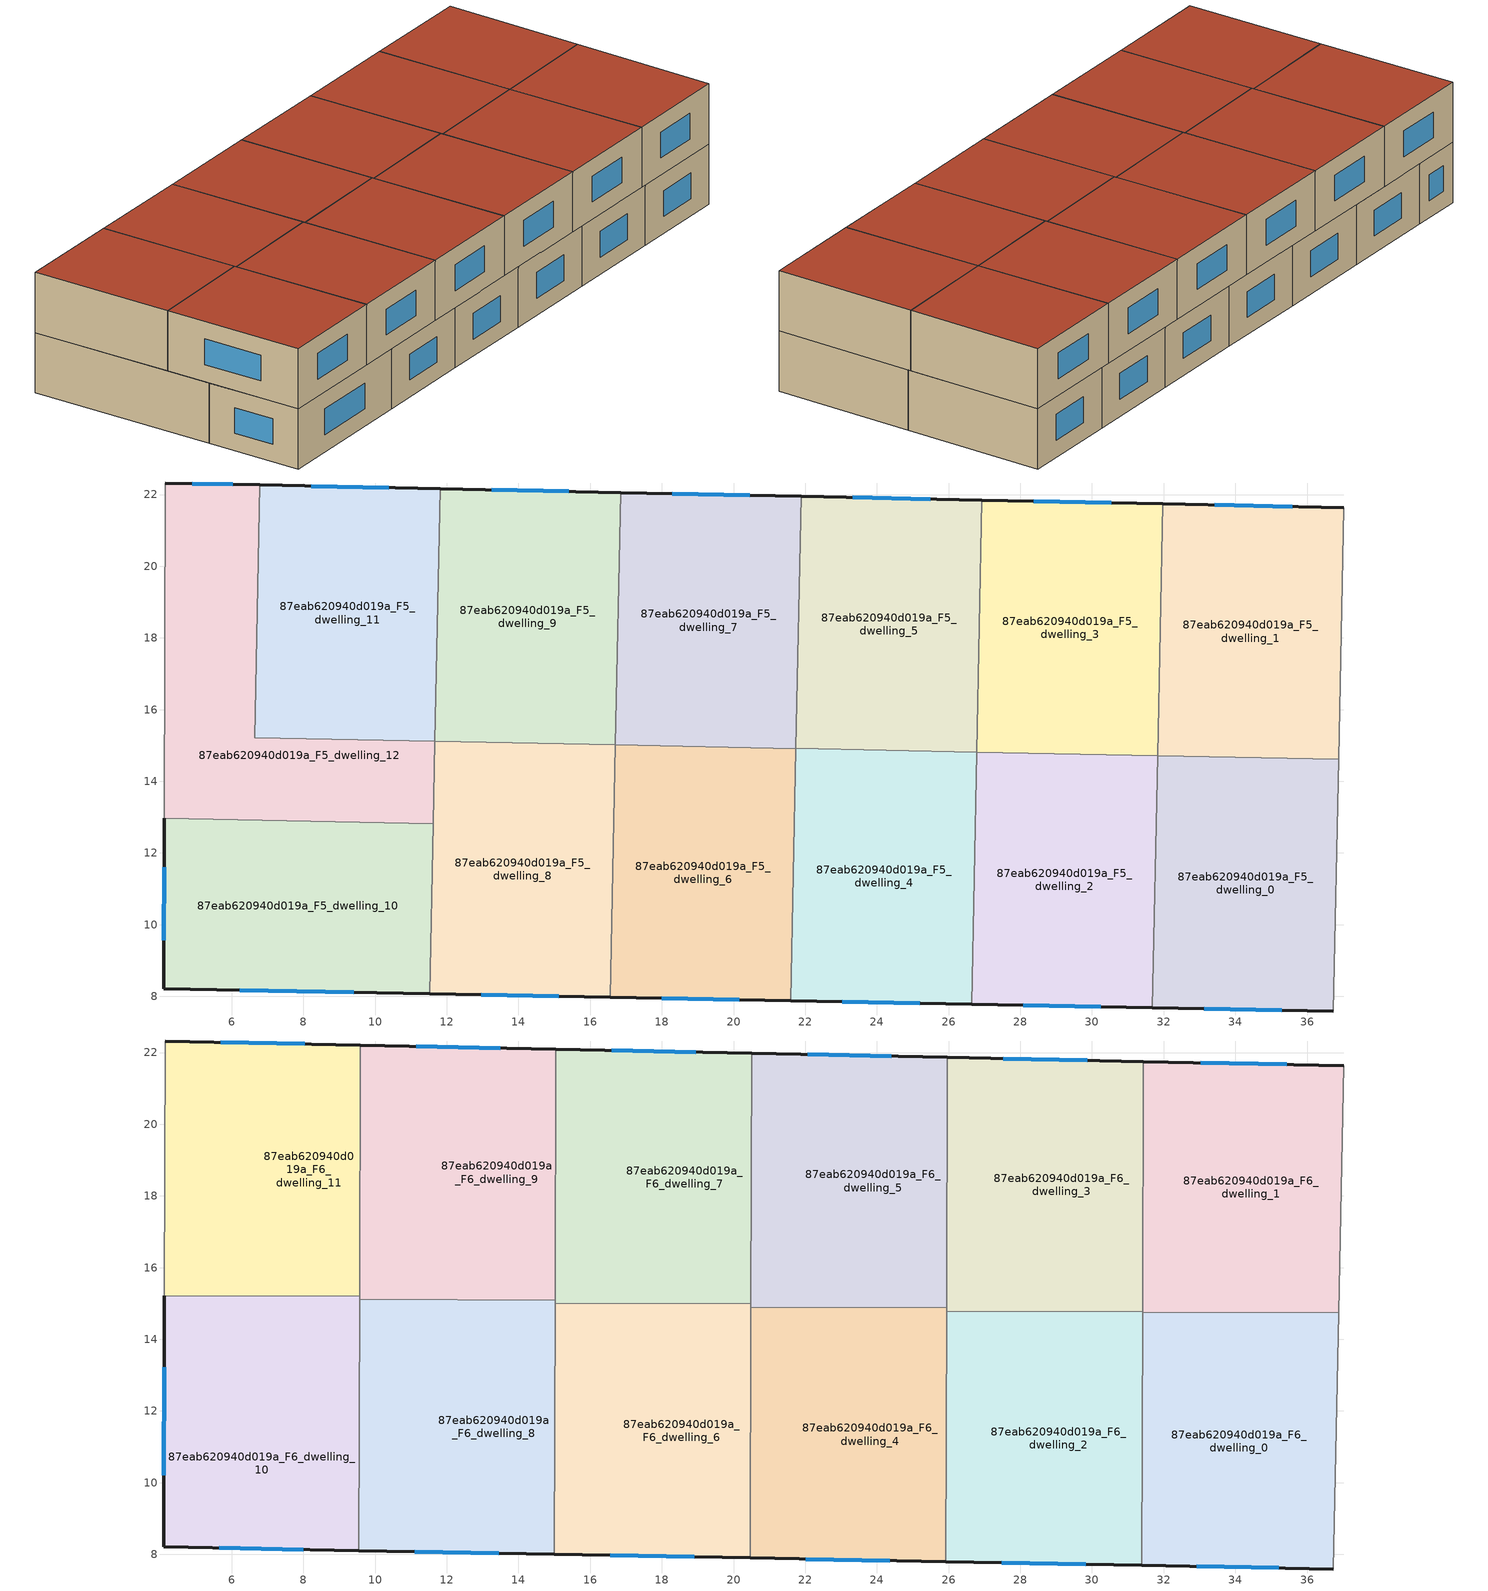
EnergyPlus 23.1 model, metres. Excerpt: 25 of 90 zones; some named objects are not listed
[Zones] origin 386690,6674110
87eab620940d019a_F5_dwelling_0
 floor to 87eab620940d019a_F4_dwelling_0 (EU_floor_Construction): 36.88,14.61 36.74,7.59 31.69,7.69 31.83,14.71 z15
 wall outside (EU_wall_Construction): 31.69,7.69 36.74,7.59 z15:18
 wall to 87eab620940d019a_F5_dwelling_1 (EU_wall_Construction): 36.88,14.61 31.83,14.71 z15:18
 wall adiabatic (EU_wall_Construction): 36.74,7.59 36.88,14.61 z15:18
 wall to 87eab620940d019a_F5_dwelling_2 (EU_wall_Construction): 31.83,14.71 31.69,7.69 z15:18
 window (EU_Window_Construction): 33.13,7.66 35.3,7.62 z15.86:17.14
 ceiling adiabatic (EU_roof_Construction): 36.74,7.59 36.88,14.61 31.83,14.71 31.69,7.69 z18
87eab620940d019a_F5_dwelling_1
 floor to 87eab620940d019a_F4_dwelling_1 (EU_floor_Construction): 37.03,21.63 36.88,14.61 31.83,14.71 31.98,21.74 z15
 wall outside (EU_wall_Construction): 37.03,21.63 31.98,21.74 z15:18
 wall adiabatic (EU_wall_Construction): 36.88,14.61 37.03,21.63 z15:18
 wall to 87eab620940d019a_F5_dwelling_3 (EU_wall_Construction): 31.98,21.74 31.83,14.71 z15:18
 window (EU_Window_Construction): 35.58,21.66 33.42,21.71 z15.86:17.14
 ceiling adiabatic (EU_roof_Construction): 36.88,14.74 37.03,21.63 31.98,21.74 31.83,14.75 z18
87eab620940d019a_F5_dwelling_10
 floor to 87eab620940d019a_F4_dwelling_10 (EU_floor_Construction): 11.62,12.82 11.52,8.07 4.1,8.21 4.12,12.97 z15
 wall outside (EU_wall_Construction): 4.12,12.97 4.1,8.21 11.52,8.07 z15:18
 wall to 87eab620940d019a_F5_dwelling_12 (EU_wall_Construction): 11.62,12.82 4.12,12.97 z15:18
 wall to 87eab620940d019a_F5_dwelling_8 (EU_wall_Construction): 11.52,8.07 11.62,12.82 z15:18
 window (EU_Window_Construction): 4.11,11.61 4.11,9.57 / 6.22,8.17 9.4,8.11 z15.86:17.14
87eab620940d019a_F5_dwelling_11
 floor to 87eab620940d019a_F4_dwelling_11 (EU_floor_Construction): 11.81,22.16 11.67,15.11 6.64,15.22 6.78,22.27 z15
 wall outside (EU_wall_Construction): 11.81,22.16 6.78,22.27 z15:18
 wall to 87eab620940d019a_F5_dwelling_12 (EU_wall_Construction): 6.78,22.27 6.64,15.22 11.67,15.11 z15:18
 wall to 87eab620940d019a_F5_dwelling_9 (EU_wall_Construction): 11.67,15.12 11.81,22.16 z15:18
 window (EU_Window_Construction): 10.38,22.19 8.22,22.24 z15.86:17.14
87eab620940d019a_F5_dwelling_12
 floor to 87eab620940d019a_F4_dwelling_12 (EU_floor_Construction): 6.78,22.27 6.64,15.22 11.67,15.11 11.62,12.82 4.12,12.97 4.14,22.32 z15
 wall outside (EU_wall_Construction): 6.78,22.27 4.14,22.32 z15:18
 wall adiabatic (EU_wall_Construction): 4.14,22.32 4.12,12.97 z15:18
 wall to 87eab620940d019a_F5_dwelling_8 (EU_wall_Construction): 11.62,12.82 11.67,15.11 z15:18
 window (EU_Window_Construction): 6.03,22.28 4.9,22.31 z15.86:17.14
87eab620940d019a_F5_dwelling_2
 floor to 87eab620940d019a_F4_dwelling_2 (EU_floor_Construction): 31.83,14.71 31.69,7.69 26.64,7.78 26.79,14.82 z15
 wall outside (EU_wall_Construction): 26.64,7.78 31.69,7.69 z15:18
 wall to 87eab620940d019a_F5_dwelling_3 (EU_wall_Construction): 31.83,14.71 26.79,14.82 z15:18
 wall to 87eab620940d019a_F5_dwelling_4 (EU_wall_Construction): 26.79,14.81 26.64,7.78 z15:18
 window (EU_Window_Construction): 28.08,7.76 30.25,7.71 z15.86:17.14
 ceiling adiabatic (EU_roof_Construction): 31.69,7.69 31.83,14.71 31.41,14.72 31.39,7.69 z18
87eab620940d019a_F5_dwelling_3
 floor to 87eab620940d019a_F4_dwelling_3 (EU_floor_Construction): 31.98,21.74 31.83,14.71 26.79,14.82 26.93,21.84 z15
 wall outside (EU_wall_Construction): 31.98,21.74 26.93,21.84 z15:18
 wall to 87eab620940d019a_F5_dwelling_5 (EU_wall_Construction): 26.93,21.84 26.79,14.82 z15:18
 window (EU_Window_Construction): 30.53,21.77 28.37,21.81 z15.86:17.14
87eab620940d019a_F5_dwelling_4
 floor to 87eab620940d019a_F4_dwelling_4 (EU_floor_Construction): 26.79,14.81 26.64,7.78 21.6,7.88 21.74,14.92 z15
 wall outside (EU_wall_Construction): 21.6,7.88 26.64,7.78 z15:18
 wall to 87eab620940d019a_F5_dwelling_5 (EU_wall_Construction): 26.79,14.81 21.74,14.92 z15:18
 wall to 87eab620940d019a_F5_dwelling_6 (EU_wall_Construction): 21.74,14.91 21.6,7.88 z15:18
 window (EU_Window_Construction): 23.04,7.85 25.2,7.81 z15.86:17.14
 ceiling adiabatic (EU_roof_Construction): 26.64,7.78 26.79,14.81 26.79,14.78 25.95,14.78 25.94,14.83 25.92,7.8 z18
87eab620940d019a_F5_dwelling_5
 floor to 87eab620940d019a_F4_dwelling_5 (EU_floor_Construction): 26.93,21.84 26.79,14.81 21.74,14.92 21.89,21.95 z15
 wall outside (EU_wall_Construction): 26.93,21.84 21.89,21.95 z15:18
 wall to 87eab620940d019a_F5_dwelling_7 (EU_wall_Construction): 21.89,21.95 21.74,14.92 z15:18
 window (EU_Window_Construction): 25.49,21.88 23.33,21.92 z15.86:17.14
87eab620940d019a_F5_dwelling_6
 floor to 87eab620940d019a_F4_dwelling_6 (EU_floor_Construction): 21.74,14.91 21.6,7.88 16.56,7.97 16.7,15.02 z15
 wall outside (EU_wall_Construction): 16.56,7.97 21.6,7.88 z15:18
 wall to 87eab620940d019a_F5_dwelling_7 (EU_wall_Construction): 21.74,14.91 16.7,15.02 z15:18
 wall to 87eab620940d019a_F5_dwelling_8 (EU_wall_Construction): 16.7,15.01 16.56,7.97 z15:18
 window (EU_Window_Construction): 18,7.95 20.16,7.91 z15.86:17.14
87eab620940d019a_F5_dwelling_7
 floor to 87eab620940d019a_F4_dwelling_7 (EU_floor_Construction): 21.89,21.95 21.74,14.91 16.7,15.02 16.85,22.06 z15
 wall outside (EU_wall_Construction): 21.89,21.95 16.85,22.06 z15:18
 wall to 87eab620940d019a_F5_dwelling_9 (EU_wall_Construction): 16.85,22.06 16.7,15.02 z15:18
 window (EU_Window_Construction): 20.45,21.98 18.29,22.03 z15.86:17.14
87eab620940d019a_F5_dwelling_8
 floor to 87eab620940d019a_F4_dwelling_8 (EU_floor_Construction): 16.7,15.01 16.56,7.97 11.52,8.07 11.67,15.12 z15
 wall outside (EU_wall_Construction): 11.52,8.07 16.56,7.97 z15:18
 wall to 87eab620940d019a_F5_dwelling_9 (EU_wall_Construction): 16.7,15.01 11.67,15.12 z15:18
 window (EU_Window_Construction): 12.96,8.04 15.12,8 z15.86:17.14
87eab620940d019a_F5_dwelling_9
 floor to 87eab620940d019a_F4_dwelling_9 (EU_floor_Construction): 16.85,22.06 16.7,15.01 11.67,15.12 11.81,22.16 z15
 wall outside (EU_wall_Construction): 16.85,22.06 11.81,22.16 z15:18
 window (EU_Window_Construction): 15.41,22.09 13.25,22.13 z15.86:17.14
 ceiling adiabatic (EU_roof_Construction): 15.03,15.09 15.05,22.09 11.81,22.16 11.67,15.12 12.33,15.1 z18
87eab620940d019a_F6_dwelling_0
 floor to 87eab620940d019a_F5_dwelling_1 (EU_floor_Construction): 36.88,14.74 36.88,14.61 31.83,14.71 31.83,14.75 z18
 floor to 87eab620940d019a_F5_dwelling_3 (EU_floor_Construction): 31.83,14.75 31.83,14.71 31.41,14.72 31.41,14.75 z18
 floor adiabatic (EU_floor_Construction): 36.88,14.61 36.74,7.59 31.39,7.69 31.41,14.72 31.83,14.71 z18
 wall outside (EU_wall_Construction): 31.39,7.69 36.74,7.59 z18:21
 wall adiabatic (EU_wall_Construction): 36.74,7.59 36.89,14.74 z18:21
 wall to 87eab620940d019a_F6_dwelling_1 (EU_wall_Construction): 36.89,14.74 31.41,14.75 z18:21
 wall to 87eab620940d019a_F6_dwelling_2 (EU_wall_Construction): 31.41,14.75 31.39,7.69 z18:21
 window (EU_Window_Construction): 32.92,7.66 35.21,7.62 z18.86:20.14
 roof outside (EU_roof_Construction): 36.74,7.59 36.89,14.74 31.41,14.75 31.39,7.69 z21
87eab620940d019a_F6_dwelling_1
 floor to 87eab620940d019a_F5_dwelling_3 (EU_floor_Construction): 31.98,21.74 31.83,14.75 31.41,14.75 31.43,21.75 z18
 floor adiabatic (EU_floor_Construction): 37.03,21.63 36.89,14.74 31.83,14.75 31.98,21.74 z18
 wall outside (EU_wall_Construction): 37.03,21.63 31.43,21.75 z18:21
 wall adiabatic (EU_wall_Construction): 36.89,14.74 37.03,21.63 z18:21
 wall to 87eab620940d019a_F6_dwelling_3 (EU_wall_Construction): 31.43,21.75 31.41,14.77 z18:21
 wall to 87eab620940d019a_F6_dwelling_2 (EU_wall_Construction): 31.41,14.77 31.41,14.75 z18:21
 window (EU_Window_Construction): 35.43,21.67 33.03,21.72 z18.86:20.14
 roof outside (EU_roof_Construction): 36.89,14.74 37.03,21.63 31.43,21.75 31.41,14.75 z21
87eab620940d019a_F6_dwelling_10
 floor to 87eab620940d019a_F5_dwelling_10 (EU_floor_Construction): 9.56,12.86 9.55,8.11 4.1,8.21 4.12,12.97 z18
 floor to 87eab620940d019a_F5_dwelling_12 (EU_floor_Construction): 9.57,15.16 9.56,12.86 4.12,12.97 4.12,15.22 6.86,15.21 z18
 floor to 87eab620940d019a_F5_dwelling_11 (EU_floor_Construction): 9.57,15.2 9.57,15.16 6.86,15.21 z18
 wall outside (EU_wall_Construction): 4.12,15.22 4.1,8.21 9.55,8.11 z18:21
 wall to 87eab620940d019a_F6_dwelling_11 (EU_wall_Construction): 9.57,15.2 4.12,15.22 z18:21
 wall to 87eab620940d019a_F6_dwelling_8 (EU_wall_Construction): 9.55,8.11 9.57,15.11 z18:21
 wall to 87eab620940d019a_F6_dwelling_9 (EU_wall_Construction): 9.57,15.11 9.57,15.2 z18:21
 window (EU_Window_Construction): 4.12,13.22 4.11,10.21 / 5.66,8.18 7.99,8.14 z18.86:20.14
 roof outside (EU_roof_Construction): 9.55,8.11 9.57,15.2 4.12,15.22 4.1,8.21 z21
87eab620940d019a_F6_dwelling_11
 floor to 87eab620940d019a_F5_dwelling_11 (EU_floor_Construction): 9.59,22.21 9.57,15.2 6.86,15.21 6.64,15.22 6.78,22.27 z18
 floor to 87eab620940d019a_F5_dwelling_12 (EU_floor_Construction): 6.78,22.27 6.64,15.22 6.86,15.21 4.12,15.22 4.14,22.32 z18
 wall outside (EU_wall_Construction): 9.59,22.21 4.14,22.32 z18:21
 wall adiabatic (EU_wall_Construction): 4.14,22.32 4.12,15.22 z18:21
 wall to 87eab620940d019a_F6_dwelling_9 (EU_wall_Construction): 9.57,15.2 9.59,22.21 z18:21
 window (EU_Window_Construction): 8.04,22.24 5.7,22.29 z18.86:20.14
 roof outside (EU_roof_Construction): 9.57,15.2 9.59,22.21 4.14,22.32 4.12,15.22 z21
87eab620940d019a_F6_dwelling_2
 floor to 87eab620940d019a_F5_dwelling_2 (EU_floor_Construction): 31.41,14.72 31.39,7.69 26.64,7.78 26.79,14.78 28.68,14.78 z18
 floor adiabatic (EU_floor_Construction): 26.79,14.78 26.64,7.78 25.92,7.8 25.95,14.78 z18
 floor to 87eab620940d019a_F5_dwelling_3 (EU_floor_Construction): 31.41,14.77 31.41,14.75 31.41,14.72 28.68,14.78 z18
 wall outside (EU_wall_Construction): 25.92,7.8 31.39,7.69 z18:21
 wall to 87eab620940d019a_F6_dwelling_3 (EU_wall_Construction): 31.41,14.77 25.95,14.78 z18:21
 wall to 87eab620940d019a_F6_dwelling_4 (EU_wall_Construction): 25.94,14.78 25.92,7.8 z18:21
 window (EU_Window_Construction): 27.49,7.77 29.83,7.72 z18.86:20.14
 roof outside (EU_roof_Construction): 31.39,7.69 31.41,14.77 25.95,14.78 25.92,7.8 z21
87eab620940d019a_F6_dwelling_3
 floor to 87eab620940d019a_F5_dwelling_3 (EU_floor_Construction): 31.43,21.75 31.41,14.77 28.68,14.78 26.79,14.82 26.93,21.84 z18
 floor to 87eab620940d019a_F5_dwelling_2 (EU_floor_Construction): 28.68,14.78 26.79,14.78 26.79,14.82 z18
 floor to 87eab620940d019a_F5_dwelling_5 (EU_floor_Construction): 26.93,21.84 26.79,14.81 25.95,14.83 25.97,21.87 z18
 floor to 87eab620940d019a_F5_dwelling_4 (EU_floor_Construction): 26.79,14.81 26.79,14.78 25.95,14.78 25.95,14.83 z18
 wall outside (EU_wall_Construction): 31.43,21.75 25.97,21.87 z18:21
 wall to 87eab620940d019a_F6_dwelling_5 (EU_wall_Construction): 25.97,21.87 25.95,14.88 z18:21
 wall to 87eab620940d019a_F6_dwelling_4 (EU_wall_Construction): 25.95,14.88 25.94,14.78 z18:21
 window (EU_Window_Construction): 29.87,21.78 27.53,21.83 z18.86:20.14
 roof outside (EU_roof_Construction): 31.41,14.77 31.43,21.75 25.97,21.87 25.95,14.78 z21
87eab620940d019a_F6_dwelling_4
 floor to 87eab620940d019a_F5_dwelling_4 (EU_floor_Construction): 25.94,14.83 25.92,7.8 21.6,7.88 21.74,14.89 23.28,14.88 z18
 floor to 87eab620940d019a_F5_dwelling_5 (EU_floor_Construction): 25.95,14.88 25.94,14.83 23.28,14.88 z18
 floor to 87eab620940d019a_F5_dwelling_6 (EU_floor_Construction): 21.74,14.89 21.6,7.88 20.46,7.9 20.48,14.89 z18
 wall outside (EU_wall_Construction): 20.46,7.9 25.92,7.8 z18:21
 wall to 87eab620940d019a_F6_dwelling_5 (EU_wall_Construction): 25.95,14.88 20.48,14.89 z18:21
 wall to 87eab620940d019a_F6_dwelling_6 (EU_wall_Construction): 20.48,14.89 20.46,7.9 z18:21
 window (EU_Window_Construction): 22.02,7.87 24.36,7.83 z18.86:20.14
 roof outside (EU_roof_Construction): 25.92,7.8 25.95,14.88 20.48,14.89 20.46,7.9 z21
87eab620940d019a_F6_dwelling_5
 floor to 87eab620940d019a_F5_dwelling_5 (EU_floor_Construction): 25.97,21.87 25.95,14.88 23.28,14.88 21.74,14.92 21.89,21.95 z18
 floor to 87eab620940d019a_F5_dwelling_4 (EU_floor_Construction): 23.28,14.88 21.74,14.89 21.74,14.92 z18
 floor to 87eab620940d019a_F5_dwelling_7 (EU_floor_Construction): 21.89,21.95 21.74,14.91 20.48,14.94 20.5,21.98 z18
 floor to 87eab620940d019a_F5_dwelling_6 (EU_floor_Construction): 21.74,14.91 21.74,14.89 20.48,14.89 20.48,14.94 z18
 wall outside (EU_wall_Construction): 25.97,21.87 20.5,21.98 z18:21
 wall to 87eab620940d019a_F6_dwelling_7 (EU_wall_Construction): 20.5,21.98 20.48,14.99 z18:21
 wall to 87eab620940d019a_F6_dwelling_6 (EU_wall_Construction): 20.48,14.98 20.48,14.89 z18:21
 window (EU_Window_Construction): 24.41,21.9 22.06,21.95 z18.86:20.14
 roof outside (EU_roof_Construction): 25.95,14.88 25.97,21.87 20.5,21.98 20.48,14.89 z21
87eab620940d019a_F6_dwelling_6
 floor to 87eab620940d019a_F5_dwelling_6 (EU_floor_Construction): 20.48,14.94 20.46,7.9 16.56,7.97 16.7,15 17.81,14.99 z18
 floor to 87eab620940d019a_F5_dwelling_7 (EU_floor_Construction): 20.48,14.99 20.48,14.94 17.81,14.99 z18
 floor to 87eab620940d019a_F5_dwelling_8 (EU_floor_Construction): 16.7,15 16.56,7.97 15,8 15.02,15 z18
 wall outside (EU_wall_Construction): 15,8 20.46,7.9 z18:21
 wall to 87eab620940d019a_F6_dwelling_7 (EU_wall_Construction): 20.48,14.99 15.02,15 z18:21
 wall to 87eab620940d019a_F6_dwelling_8 (EU_wall_Construction): 15.02,15 15,8 z18:21
 window (EU_Window_Construction): 16.56,7.97 18.9,7.93 z18.86:20.14
 roof outside (EU_roof_Construction): 20.46,7.9 20.48,14.99 15.02,15 15,8 z21
87eab620940d019a_F6_dwelling_7
 floor to 87eab620940d019a_F5_dwelling_7 (EU_floor_Construction): 20.5,21.98 20.48,14.99 17.81,14.99 16.7,15.02 16.85,22.06 z18
 floor to 87eab620940d019a_F5_dwelling_9 (EU_floor_Construction): 16.85,22.06 16.7,15.01 15.02,15.05 15.05,22.09 z18
 floor to 87eab620940d019a_F5_dwelling_8 (EU_floor_Construction): 16.7,15.01 16.7,15 15.02,15 15.02,15.05 z18
 wall outside (EU_wall_Construction): 20.5,21.98 15.05,22.09 z18:21
 wall to 87eab620940d019a_F6_dwelling_9 (EU_wall_Construction): 15.05,22.09 15.02,15.09 z18:21
 wall to 87eab620940d019a_F6_dwelling_8 (EU_wall_Construction): 15.03,15.09 15.02,15 z18:21
 window (EU_Window_Construction): 18.94,22.01 16.61,22.06 z18.86:20.14
 roof outside (EU_roof_Construction): 20.48,14.99 20.5,21.98 15.05,22.09 15.02,15 z21
87eab620940d019a_F6_dwelling_8
 floor to 87eab620940d019a_F5_dwelling_12 (EU_floor_Construction): 11.67,15.1 11.62,12.82 9.56,12.86 9.57,15.11 z18
 floor to 87eab620940d019a_F5_dwelling_10 (EU_floor_Construction): 11.62,12.82 11.52,8.07 9.55,8.11 9.56,12.86 z18
 floor to 87eab620940d019a_F5_dwelling_8 (EU_floor_Construction): 15.02,15.05 15.02,15 15,8 11.52,8.07 11.67,15.1 12.33,15.1 z18
 floor to 87eab620940d019a_F5_dwelling_9 (EU_floor_Construction): 15.02,15.09 15.02,15.05 12.33,15.1 z18
 wall outside (EU_wall_Construction): 9.55,8.11 15,8 z18:21
 wall to 87eab620940d019a_F6_dwelling_9 (EU_wall_Construction): 15.03,15.09 9.57,15.11 z18:21
 window (EU_Window_Construction): 11.11,8.08 13.45,8.03 z18.86:20.14
 roof outside (EU_roof_Construction): 15,8 15.03,15.09 9.57,15.11 9.55,8.11 z21
87eab620940d019a_F6_dwelling_9
 floor to 87eab620940d019a_F5_dwelling_12 (EU_floor_Construction): 11.67,15.11 9.57,15.11 9.57,15.16 z18
 floor to 87eab620940d019a_F5_dwelling_11 (EU_floor_Construction): 11.81,22.16 11.67,15.11 9.57,15.16 9.59,22.21 z18
 floor adiabatic (EU_floor_Construction): 15.05,22.09 15.03,15.09 9.57,15.11 11.67,15.11 11.81,22.16 9.59,22.21 z18
 wall outside (EU_wall_Construction): 15.05,22.09 9.59,22.21 z18:21
 window (EU_Window_Construction): 13.49,22.13 11.15,22.18 z18.86:20.14
 roof outside (EU_roof_Construction): 15.03,15.09 15.05,22.09 9.59,22.21 9.57,15.11 z21
[Building]
EU S2 Campaign: North Axis=0; Terrain=City; Solar Distribution=FullExterior
[Site:Location]
Helsinki-Vantaa.AP: Latitude=60.317; Longitude=24.963; Time Zone=2; Elevation=54.6
[SizingPeriod:WeatherFileDays]
AnnualSizingPeriod: Begin Month=1; Begin Day of Month=1; End Month=12; End Day of Month=31; Day of Week for Start Day=Monday; Use Weather File Daylight Saving Period=No; Use Weather File Rain and Snow Indicators=No
[MATERIAL]
EU_InternalMass_Material: Roughness=MediumRough; Thickness=0.1; Conductivity=1; Density=1800; Specific Heat=900; Thermal Absorptance=0.9; Solar Absorptance=0.7; Visible Absorptance=0.7
[MATERIAL:NOMASS] Roughness=MediumRough; Thermal Absorptance=0.9; Solar Absorptance=0.7; Visible Absorptance=0.7
Name | Thermal Resistance
EU_wall_NoMass | 1.10183
EU_roof_NoMass; EU_floor_NoMass | 1.70606
[WINDOWMATERIAL:SIMPLEGLAZINGSYSTEM]
EU_Window_SimpleGlazing: UFactor=3.11035; Solar Heat Gain Coefficient=0.8; Visible Transmittance=0.8
[CONSTRUCTION]
EU_wall_Construction: EU_wall_NoMass
EU_roof_Construction: EU_roof_NoMass
EU_floor_Construction: EU_floor_NoMass
EU_Window_Construction: EU_Window_SimpleGlazing
EU_InternalMass_Construction: EU_InternalMass_Material
[ZONE] Type=1; Multiplier=1; Ceiling Height=autocalculate; Floor Area=autocalculate; Part of Total Floor Area=Yes
Name | Volume
87eab620940d019a_F5_dwelling_0 | 106.441
87eab620940d019a_F6_dwelling_0 | 115.317
87eab620940d019a_F5_dwelling_1 | 106.451
87eab620940d019a_F6_dwelling_1; 87eab620940d019a_F6_dwelling_11 | 115.324
87eab620940d019a_F5_dwelling_10 | 106.443
87eab620940d019a_F6_dwelling_10 | 115.31
87eab620940d019a_F5_dwelling_11 | 106.446
87eab620940d019a_F5_dwelling_12 | 106.442
87eab620940d019a_F5_dwelling_2 | 106.445
87eab620940d019a_F6_dwelling_2; 87eab620940d019a_F6_dwelling_3 | 115.328
87eab620940d019a_F5_dwelling_3 | 106.45
87eab620940d019a_F5_dwelling_4 | 106.452
87eab620940d019a_F6_dwelling_4 | 115.314
87eab620940d019a_F5_dwelling_5; 87eab620940d019a_F5_dwelling_9 | 106.455
87eab620940d019a_F6_dwelling_5 | 115.331
87eab620940d019a_F5_dwelling_6 | 106.444
87eab620940d019a_F6_dwelling_6 | 115.32
87eab620940d019a_F5_dwelling_7 | 106.447
87eab620940d019a_F6_dwelling_7 | 115.337
87eab620940d019a_F5_dwelling_8 | 106.449
87eab620940d019a_F6_dwelling_8 | 115.313
87eab620940d019a_F6_dwelling_9 | 115.321
[INTERNALMASS] Construction=EU_InternalMass_Construction
Name | Zone or ZoneList | Surface Area
87eab620940d019a_F5_dwelling_0_EU_InternalMass | 87eab620940d019a_F5_dwelling_0 | 35.4792
87eab620940d019a_F5_dwelling_1_EU_InternalMass | 87eab620940d019a_F5_dwelling_1 | 35.4837
87eab620940d019a_F5_dwelling_2_EU_InternalMass | 87eab620940d019a_F5_dwelling_2 | 35.4813
87eab620940d019a_F5_dwelling_3_EU_InternalMass | 87eab620940d019a_F5_dwelling_3 | 35.4834
87eab620940d019a_F5_dwelling_4_EU_InternalMass | 87eab620940d019a_F5_dwelling_4 | 35.4831
87eab620940d019a_F5_dwelling_5_EU_InternalMass | 87eab620940d019a_F5_dwelling_5 | 35.4837
87eab620940d019a_F5_dwelling_6_EU_InternalMass | 87eab620940d019a_F5_dwelling_6 | 35.4815
87eab620940d019a_F5_dwelling_7_EU_InternalMass | 87eab620940d019a_F5_dwelling_7 | 35.482
87eab620940d019a_F5_dwelling_8_EU_InternalMass | 87eab620940d019a_F5_dwelling_8 | 35.4842
87eab620940d019a_F5_dwelling_9_EU_InternalMass | 87eab620940d019a_F5_dwelling_9 | 35.4863
87eab620940d019a_F5_dwelling_10_EU_InternalMass | 87eab620940d019a_F5_dwelling_10 | 35.4821
87eab620940d019a_F5_dwelling_11_EU_InternalMass | 87eab620940d019a_F5_dwelling_11 | 35.4822
87eab620940d019a_F5_dwelling_12_EU_InternalMass | 87eab620940d019a_F5_dwelling_12 | 35.4803
87eab620940d019a_F6_dwelling_0_EU_InternalMass | 87eab620940d019a_F6_dwelling_0 | 38.4402
87eab620940d019a_F6_dwelling_1_EU_InternalMass | 87eab620940d019a_F6_dwelling_1 | 38.4417
87eab620940d019a_F6_dwelling_2_EU_InternalMass | 87eab620940d019a_F6_dwelling_2 | 38.4412
87eab620940d019a_F6_dwelling_3_EU_InternalMass | 87eab620940d019a_F6_dwelling_3 | 38.4412
87eab620940d019a_F6_dwelling_4_EU_InternalMass | 87eab620940d019a_F6_dwelling_4 | 38.4382
87eab620940d019a_F6_dwelling_5_EU_InternalMass | 87eab620940d019a_F6_dwelling_5 | 38.4438
87eab620940d019a_F6_dwelling_6_EU_InternalMass | 87eab620940d019a_F6_dwelling_6 | 38.4414
87eab620940d019a_F6_dwelling_7_EU_InternalMass | 87eab620940d019a_F6_dwelling_7 | 38.4443
87eab620940d019a_F6_dwelling_8_EU_InternalMass | 87eab620940d019a_F6_dwelling_8 | 38.4389
87eab620940d019a_F6_dwelling_9_EU_InternalMass | 87eab620940d019a_F6_dwelling_9 | 38.4404
87eab620940d019a_F6_dwelling_10_EU_InternalMass | 87eab620940d019a_F6_dwelling_10 | 38.4356
87eab620940d019a_F6_dwelling_11_EU_InternalMass | 87eab620940d019a_F6_dwelling_11 | 38.441
[OTHEREQUIPMENT] Fuel Type=Electricity; Design Level Calculation Method=Watts/Area; Power per Zone Floor Area=1; Fraction Latent=0; Fraction Radiant=0; Fraction Lost=0; Carbon Dioxide Generation Rate=0; EndUse Subcategory=EU_Step8_InternalGains
Name | Zone or ZoneList or Space or SpaceList | Schedule
EU_Step8_InternalGain_87eab620940d019a_F5_dwelling_0_f000 | 87eab620940d019a_F5_dwelling_0 | EU_Step8_GainSchedule_87eab620940d019a_F5_dwelling_0_f000
EU_Step8_InternalGain_87eab620940d019a_F5_dwelling_1_f000 | 87eab620940d019a_F5_dwelling_1 | EU_Step8_GainSchedule_87eab620940d019a_F5_dwelling_1_f000
EU_Step8_InternalGain_87eab620940d019a_F5_dwelling_2_f000 | 87eab620940d019a_F5_dwelling_2 | EU_Step8_GainSchedule_87eab620940d019a_F5_dwelling_2_f000
EU_Step8_InternalGain_87eab620940d019a_F5_dwelling_3_f000 | 87eab620940d019a_F5_dwelling_3 | EU_Step8_GainSchedule_87eab620940d019a_F5_dwelling_3_f000
EU_Step8_InternalGain_87eab620940d019a_F5_dwelling_4_f000 | 87eab620940d019a_F5_dwelling_4 | EU_Step8_GainSchedule_87eab620940d019a_F5_dwelling_4_f000
EU_Step8_InternalGain_87eab620940d019a_F5_dwelling_5_f000 | 87eab620940d019a_F5_dwelling_5 | EU_Step8_GainSchedule_87eab620940d019a_F5_dwelling_5_f000
EU_Step8_InternalGain_87eab620940d019a_F5_dwelling_6_f000 | 87eab620940d019a_F5_dwelling_6 | EU_Step8_GainSchedule_87eab620940d019a_F5_dwelling_6_f000
EU_Step8_InternalGain_87eab620940d019a_F5_dwelling_7_f000 | 87eab620940d019a_F5_dwelling_7 | EU_Step8_GainSchedule_87eab620940d019a_F5_dwelling_7_f000
EU_Step8_InternalGain_87eab620940d019a_F5_dwelling_8_f000 | 87eab620940d019a_F5_dwelling_8 | EU_Step8_GainSchedule_87eab620940d019a_F5_dwelling_8_f000
EU_Step8_InternalGain_87eab620940d019a_F5_dwelling_9_f000 | 87eab620940d019a_F5_dwelling_9 | EU_Step8_GainSchedule_87eab620940d019a_F5_dwelling_9_f000
EU_Step8_InternalGain_87eab620940d019a_F5_dwelling_10_f000 | 87eab620940d019a_F5_dwelling_10 | EU_Step8_GainSchedule_87eab620940d019a_F5_dwelling_10_f000
EU_Step8_InternalGain_87eab620940d019a_F5_dwelling_11_f000 | 87eab620940d019a_F5_dwelling_11 | EU_Step8_GainSchedule_87eab620940d019a_F5_dwelling_11_f000
EU_Step8_InternalGain_87eab620940d019a_F5_dwelling_12_f000 | 87eab620940d019a_F5_dwelling_12 | EU_Step8_GainSchedule_87eab620940d019a_F5_dwelling_12_f000
EU_Step8_InternalGain_87eab620940d019a_F6_dwelling_0_f000 | 87eab620940d019a_F6_dwelling_0 | EU_Step8_GainSchedule_87eab620940d019a_F6_dwelling_0_f000
EU_Step8_InternalGain_87eab620940d019a_F6_dwelling_1_f000 | 87eab620940d019a_F6_dwelling_1 | EU_Step8_GainSchedule_87eab620940d019a_F6_dwelling_1_f000
EU_Step8_InternalGain_87eab620940d019a_F6_dwelling_2_f000 | 87eab620940d019a_F6_dwelling_2 | EU_Step8_GainSchedule_87eab620940d019a_F6_dwelling_2_f000
EU_Step8_InternalGain_87eab620940d019a_F6_dwelling_3_f000 | 87eab620940d019a_F6_dwelling_3 | EU_Step8_GainSchedule_87eab620940d019a_F6_dwelling_3_f000
EU_Step8_InternalGain_87eab620940d019a_F6_dwelling_4_f000 | 87eab620940d019a_F6_dwelling_4 | EU_Step8_GainSchedule_87eab620940d019a_F6_dwelling_4_f000
EU_Step8_InternalGain_87eab620940d019a_F6_dwelling_5_f000 | 87eab620940d019a_F6_dwelling_5 | EU_Step8_GainSchedule_87eab620940d019a_F6_dwelling_5_f000
EU_Step8_InternalGain_87eab620940d019a_F6_dwelling_6_f000 | 87eab620940d019a_F6_dwelling_6 | EU_Step8_GainSchedule_87eab620940d019a_F6_dwelling_6_f000
EU_Step8_InternalGain_87eab620940d019a_F6_dwelling_7_f000 | 87eab620940d019a_F6_dwelling_7 | EU_Step8_GainSchedule_87eab620940d019a_F6_dwelling_7_f000
EU_Step8_InternalGain_87eab620940d019a_F6_dwelling_8_f000 | 87eab620940d019a_F6_dwelling_8 | EU_Step8_GainSchedule_87eab620940d019a_F6_dwelling_8_f000
EU_Step8_InternalGain_87eab620940d019a_F6_dwelling_9_f000 | 87eab620940d019a_F6_dwelling_9 | EU_Step8_GainSchedule_87eab620940d019a_F6_dwelling_9_f000
EU_Step8_InternalGain_87eab620940d019a_F6_dwelling_10_f000 | 87eab620940d019a_F6_dwelling_10 | EU_Step8_GainSchedule_87eab620940d019a_F6_dwelling_10_f000
EU_Step8_InternalGain_87eab620940d019a_F6_dwelling_11_f000 | 87eab620940d019a_F6_dwelling_11 | EU_Step8_GainSchedule_87eab620940d019a_F6_dwelling_11_f000
[ZONEVENTILATION:DESIGNFLOWRATE] Schedule=EU_AlwaysOn; Design Flow Rate Calculation Method=AirChanges/Hour; Air Changes per Hour=0.756316; Ventilation Type=Natural; Fan Pressure Rise=0; Fan Total Efficiency=1; Constant Term Coefficient=1; Temperature Term Coefficient=0; Velocity Term Coefficient=0; Velocity Squared Term Coefficient=0; Minimum Indoor Temperature=-100; Maximum Indoor Temperature=100; Delta Temperature=-100; Minimum Outdoor Temperature=-100; Maximum Outdoor Temperature=100; Maximum Wind Speed=40
Name | Zone or ZoneList or Space or SpaceList
EU_ConstantAir_87eab620940d019a_F5_dwelling_0 | 87eab620940d019a_F5_dwelling_0
EU_ConstantAir_87eab620940d019a_F5_dwelling_1 | 87eab620940d019a_F5_dwelling_1
EU_ConstantAir_87eab620940d019a_F5_dwelling_2 | 87eab620940d019a_F5_dwelling_2
EU_ConstantAir_87eab620940d019a_F5_dwelling_3 | 87eab620940d019a_F5_dwelling_3
EU_ConstantAir_87eab620940d019a_F5_dwelling_4 | 87eab620940d019a_F5_dwelling_4
EU_ConstantAir_87eab620940d019a_F5_dwelling_5 | 87eab620940d019a_F5_dwelling_5
EU_ConstantAir_87eab620940d019a_F5_dwelling_6 | 87eab620940d019a_F5_dwelling_6
EU_ConstantAir_87eab620940d019a_F5_dwelling_7 | 87eab620940d019a_F5_dwelling_7
EU_ConstantAir_87eab620940d019a_F5_dwelling_8 | 87eab620940d019a_F5_dwelling_8
EU_ConstantAir_87eab620940d019a_F5_dwelling_9 | 87eab620940d019a_F5_dwelling_9
EU_ConstantAir_87eab620940d019a_F5_dwelling_10 | 87eab620940d019a_F5_dwelling_10
EU_ConstantAir_87eab620940d019a_F5_dwelling_11 | 87eab620940d019a_F5_dwelling_11
EU_ConstantAir_87eab620940d019a_F5_dwelling_12 | 87eab620940d019a_F5_dwelling_12
EU_ConstantAir_87eab620940d019a_F6_dwelling_0 | 87eab620940d019a_F6_dwelling_0
EU_ConstantAir_87eab620940d019a_F6_dwelling_1 | 87eab620940d019a_F6_dwelling_1
EU_ConstantAir_87eab620940d019a_F6_dwelling_2 | 87eab620940d019a_F6_dwelling_2
EU_ConstantAir_87eab620940d019a_F6_dwelling_3 | 87eab620940d019a_F6_dwelling_3
EU_ConstantAir_87eab620940d019a_F6_dwelling_4 | 87eab620940d019a_F6_dwelling_4
EU_ConstantAir_87eab620940d019a_F6_dwelling_5 | 87eab620940d019a_F6_dwelling_5
EU_ConstantAir_87eab620940d019a_F6_dwelling_6 | 87eab620940d019a_F6_dwelling_6
EU_ConstantAir_87eab620940d019a_F6_dwelling_7 | 87eab620940d019a_F6_dwelling_7
EU_ConstantAir_87eab620940d019a_F6_dwelling_8 | 87eab620940d019a_F6_dwelling_8
EU_ConstantAir_87eab620940d019a_F6_dwelling_9 | 87eab620940d019a_F6_dwelling_9
EU_ConstantAir_87eab620940d019a_F6_dwelling_10 | 87eab620940d019a_F6_dwelling_10
EU_ConstantAir_87eab620940d019a_F6_dwelling_11 | 87eab620940d019a_F6_dwelling_11
[HVACTEMPLATE:ZONE:IDEALLOADSAIRSYSTEM] System Availability Schedule=EU_AlwaysOn; Maximum Heating Supply Air Temperature=50; Minimum Cooling Supply Air Temperature=13; Maximum Heating Supply Air Humidity Ratio=0.0156; Minimum Cooling Supply Air Humidity Ratio=0.0077; Heating Limit=NoLimit; Cooling Limit=NoLimit; Heating Availability Schedule=EU_AlwaysOn; Cooling Availability Schedule=EU_CoolingOff; Dehumidification Control Type=ConstantSensibleHeatRatio; Cooling Sensible Heat Ratio=0.7; Dehumidification Setpoint=60; Humidification Control Type=None; Humidification Setpoint=30; Outdoor Air Method=None; Outdoor Air Flow Rate per Person=0.00944; Outdoor Air Flow Rate per Zone Floor Area=0; Outdoor Air Flow Rate per Zone=0; Demand Controlled Ventilation Type=None; Outdoor Air Economizer Type=NoEconomizer; Heat Recovery Type=None; Sensible Heat Recovery Effectiveness=0.7; Latent Heat Recovery Effectiveness=0.65
Name | Template Thermostat
87eab620940d019a_F5_dwelling_0 | EU_HeatOnly_87eab620940d019a_F5_dwelling_0
87eab620940d019a_F5_dwelling_1 | EU_HeatOnly_87eab620940d019a_F5_dwelling_1
87eab620940d019a_F5_dwelling_2 | EU_HeatOnly_87eab620940d019a_F5_dwelling_2
87eab620940d019a_F5_dwelling_3 | EU_HeatOnly_87eab620940d019a_F5_dwelling_3
87eab620940d019a_F5_dwelling_4 | EU_HeatOnly_87eab620940d019a_F5_dwelling_4
87eab620940d019a_F5_dwelling_5 | EU_HeatOnly_87eab620940d019a_F5_dwelling_5
87eab620940d019a_F5_dwelling_6 | EU_HeatOnly_87eab620940d019a_F5_dwelling_6
87eab620940d019a_F5_dwelling_7 | EU_HeatOnly_87eab620940d019a_F5_dwelling_7
87eab620940d019a_F5_dwelling_8 | EU_HeatOnly_87eab620940d019a_F5_dwelling_8
87eab620940d019a_F5_dwelling_9 | EU_HeatOnly_87eab620940d019a_F5_dwelling_9
87eab620940d019a_F5_dwelling_10 | EU_HeatOnly_87eab620940d019a_F5_dwelling_10
87eab620940d019a_F5_dwelling_11 | EU_HeatOnly_87eab620940d019a_F5_dwelling_11
87eab620940d019a_F5_dwelling_12 | EU_HeatOnly_87eab620940d019a_F5_dwelling_12
87eab620940d019a_F6_dwelling_0 | EU_HeatOnly_87eab620940d019a_F6_dwelling_0
87eab620940d019a_F6_dwelling_1 | EU_HeatOnly_87eab620940d019a_F6_dwelling_1
87eab620940d019a_F6_dwelling_2 | EU_HeatOnly_87eab620940d019a_F6_dwelling_2
87eab620940d019a_F6_dwelling_3 | EU_HeatOnly_87eab620940d019a_F6_dwelling_3
87eab620940d019a_F6_dwelling_4 | EU_HeatOnly_87eab620940d019a_F6_dwelling_4
87eab620940d019a_F6_dwelling_5 | EU_HeatOnly_87eab620940d019a_F6_dwelling_5
87eab620940d019a_F6_dwelling_6 | EU_HeatOnly_87eab620940d019a_F6_dwelling_6
87eab620940d019a_F6_dwelling_7 | EU_HeatOnly_87eab620940d019a_F6_dwelling_7
87eab620940d019a_F6_dwelling_8 | EU_HeatOnly_87eab620940d019a_F6_dwelling_8
87eab620940d019a_F6_dwelling_9 | EU_HeatOnly_87eab620940d019a_F6_dwelling_9
87eab620940d019a_F6_dwelling_10 | EU_HeatOnly_87eab620940d019a_F6_dwelling_10
87eab620940d019a_F6_dwelling_11 | EU_HeatOnly_87eab620940d019a_F6_dwelling_11
[SIZING:ZONE] Zone Cooling Design Supply Air Temperature Input Method=SupplyAirTemperature; Zone Cooling Design Supply Air Temperature=13; Zone Heating Design Supply Air Temperature Input Method=SupplyAirTemperature; Zone Heating Design Supply Air Temperature=50; Zone Cooling Design Supply Air Humidity Ratio=0.008; Zone Heating Design Supply Air Humidity Ratio=0.008; Cooling Design Air Flow Method=DesignDay; Cooling Design Air Flow Rate=0; Cooling Minimum Air Flow per Zone Floor Area=0.000762; Cooling Minimum Air Flow=0; Cooling Minimum Air Flow Fraction=0.2; Heating Design Air Flow Method=DesignDay; Heating Design Air Flow Rate=0; Heating Maximum Air Flow per Zone Floor Area=0.002032; Heating Maximum Air Flow=0.141576; Heating Maximum Air Flow Fraction=0.3; Account for Dedicated Outdoor Air System=No; Dedicated Outdoor Air System Control Strategy=NeutralSupplyAir; Dedicated Outdoor Air Low Setpoint Temperature for Design=autosize; Dedicated Outdoor Air High Setpoint Temperature for Design=autosize; Zone Load Sizing Method=Sensible Load Only No Latent Load; Zone Latent Cooling Design Supply Air Humidity Ratio Input Method=HumidityRatioDifference; Zone Cooling Design Supply Air Humidity Ratio Difference=0.005; Zone Latent Heating Design Supply Air Humidity Ratio Input Method=HumidityRatioDifference; Zone Humidification Design Supply Air Humidity Ratio Difference=0.005
87eab620940d019a_F5_dwelling_0; 87eab620940d019a_F5_dwelling_1; 87eab620940d019a_F5_dwelling_2; 87eab620940d019a_F5_dwelling_3; 87eab620940d019a_F5_dwelling_4; 87eab620940d019a_F5_dwelling_5; 87eab620940d019a_F5_dwelling_6; 87eab620940d019a_F5_dwelling_7; 87eab620940d019a_F5_dwelling_8; 87eab620940d019a_F5_dwelling_9; 87eab620940d019a_F5_dwelling_10; 87eab620940d019a_F5_dwelling_11; 87eab620940d019a_F5_dwelling_12; 87eab620940d019a_F6_dwelling_0; 87eab620940d019a_F6_dwelling_1; 87eab620940d019a_F6_dwelling_2; 87eab620940d019a_F6_dwelling_3; 87eab620940d019a_F6_dwelling_4; 87eab620940d019a_F6_dwelling_5; 87eab620940d019a_F6_dwelling_6; 87eab620940d019a_F6_dwelling_7; 87eab620940d019a_F6_dwelling_8; 87eab620940d019a_F6_dwelling_9; 87eab620940d019a_F6_dwelling_10; 87eab620940d019a_F6_dwelling_11
[SCHEDULE:CONSTANT]
Name | Hourly Value
EU_AlwaysOn | 1
EU_CoolingOff | 0
[SCHEDULE:FILE] Column Number=1; Rows to Skip at Top=0; Number of Hours of Data=8760; Column Separator=Comma; Interpolate to Timestep=No; Minutes per Item=60; Adjust Schedule for Daylight Savings=Yes
Name | File
EU_Step8_GainSchedule_87eab620940d019a_F5_dwelling_0_f000 | ../../schedules/87eab620940d019a/87eab620940d019a_F5_dwelling_0_f000_gain.csv
EU_Step8_GainSchedule_87eab620940d019a_F5_dwelling_1_f000 | ../../schedules/87eab620940d019a/87eab620940d019a_F5_dwelling_1_f000_gain.csv
EU_Step8_GainSchedule_87eab620940d019a_F5_dwelling_2_f000 | ../../schedules/87eab620940d019a/87eab620940d019a_F5_dwelling_2_f000_gain.csv
EU_Step8_GainSchedule_87eab620940d019a_F5_dwelling_3_f000 | ../../schedules/87eab620940d019a/87eab620940d019a_F5_dwelling_3_f000_gain.csv
EU_Step8_GainSchedule_87eab620940d019a_F5_dwelling_4_f000 | ../../schedules/87eab620940d019a/87eab620940d019a_F5_dwelling_4_f000_gain.csv
EU_Step8_GainSchedule_87eab620940d019a_F5_dwelling_5_f000 | ../../schedules/87eab620940d019a/87eab620940d019a_F5_dwelling_5_f000_gain.csv
EU_Step8_GainSchedule_87eab620940d019a_F5_dwelling_6_f000 | ../../schedules/87eab620940d019a/87eab620940d019a_F5_dwelling_6_f000_gain.csv
EU_Step8_GainSchedule_87eab620940d019a_F5_dwelling_7_f000 | ../../schedules/87eab620940d019a/87eab620940d019a_F5_dwelling_7_f000_gain.csv
EU_Step8_GainSchedule_87eab620940d019a_F5_dwelling_8_f000 | ../../schedules/87eab620940d019a/87eab620940d019a_F5_dwelling_8_f000_gain.csv
EU_Step8_GainSchedule_87eab620940d019a_F5_dwelling_9_f000 | ../../schedules/87eab620940d019a/87eab620940d019a_F5_dwelling_9_f000_gain.csv
EU_Step8_GainSchedule_87eab620940d019a_F5_dwelling_10_f000 | ../../schedules/87eab620940d019a/87eab620940d019a_F5_dwelling_10_f000_gain.csv
EU_Step8_GainSchedule_87eab620940d019a_F5_dwelling_11_f000 | ../../schedules/87eab620940d019a/87eab620940d019a_F5_dwelling_11_f000_gain.csv
EU_Step8_GainSchedule_87eab620940d019a_F5_dwelling_12_f000 | ../../schedules/87eab620940d019a/87eab620940d019a_F5_dwelling_12_f000_gain.csv
EU_Step8_GainSchedule_87eab620940d019a_F6_dwelling_0_f000 | ../../schedules/87eab620940d019a/87eab620940d019a_F6_dwelling_0_f000_gain.csv
EU_Step8_GainSchedule_87eab620940d019a_F6_dwelling_1_f000 | ../../schedules/87eab620940d019a/87eab620940d019a_F6_dwelling_1_f000_gain.csv
EU_Step8_GainSchedule_87eab620940d019a_F6_dwelling_2_f000 | ../../schedules/87eab620940d019a/87eab620940d019a_F6_dwelling_2_f000_gain.csv
EU_Step8_GainSchedule_87eab620940d019a_F6_dwelling_3_f000 | ../../schedules/87eab620940d019a/87eab620940d019a_F6_dwelling_3_f000_gain.csv
EU_Step8_GainSchedule_87eab620940d019a_F6_dwelling_4_f000 | ../../schedules/87eab620940d019a/87eab620940d019a_F6_dwelling_4_f000_gain.csv
EU_Step8_GainSchedule_87eab620940d019a_F6_dwelling_5_f000 | ../../schedules/87eab620940d019a/87eab620940d019a_F6_dwelling_5_f000_gain.csv
EU_Step8_GainSchedule_87eab620940d019a_F6_dwelling_6_f000 | ../../schedules/87eab620940d019a/87eab620940d019a_F6_dwelling_6_f000_gain.csv
EU_Step8_GainSchedule_87eab620940d019a_F6_dwelling_7_f000 | ../../schedules/87eab620940d019a/87eab620940d019a_F6_dwelling_7_f000_gain.csv
EU_Step8_GainSchedule_87eab620940d019a_F6_dwelling_8_f000 | ../../schedules/87eab620940d019a/87eab620940d019a_F6_dwelling_8_f000_gain.csv
EU_Step8_GainSchedule_87eab620940d019a_F6_dwelling_9_f000 | ../../schedules/87eab620940d019a/87eab620940d019a_F6_dwelling_9_f000_gain.csv
EU_Step8_GainSchedule_87eab620940d019a_F6_dwelling_10_f000 | ../../schedules/87eab620940d019a/87eab620940d019a_F6_dwelling_10_f000_gain.csv
EU_Step8_GainSchedule_87eab620940d019a_F6_dwelling_11_f000 | ../../schedules/87eab620940d019a/87eab620940d019a_F6_dwelling_11_f000_gain.csv
